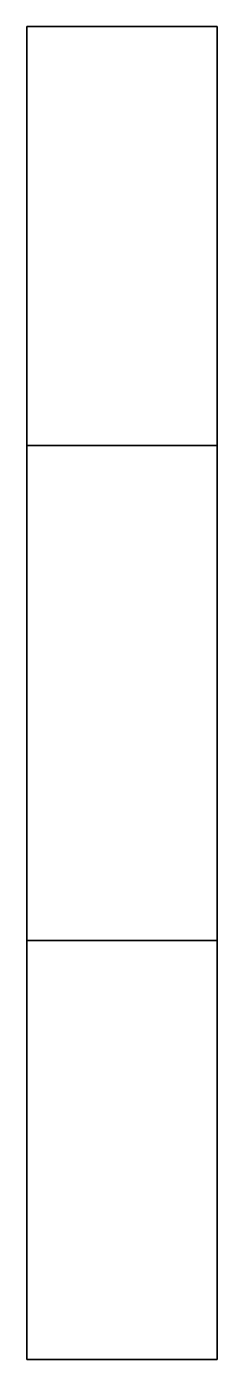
# Model space of a CAD drawing. Extents: x -0.1 to 0, y -0.7 to 0.
import ezdxf

# ---------------------------------------------------------------- set-up
doc = ezdxf.new("R2010")
doc.units = 0
doc.layers.add('DOOR', color=4, linetype='CONTINUOUS')

msp = doc.modelspace()

# ---------------------------------------------------------------- linework, layer by layer
at = {"layer": 'DOOR'}
for points in [[(-0.1, -0.22, 1.56), (-0.1, -0.48, 1.56), (-0.1, -0.7, 1.8), (-0.1, 0, 1.8)], [(0, 0, 1.8), (0, 0), (-0.1, 0), (-0.1, 0, 1.8)], [(-0.1, 0, 1.8), (-0.1, -0.7, 1.8), (0, -0.7, 1.8), (0, 0, 1.8)], [(-0.1, 0), (-0.1, -0.7), (-0.1, -0.48, 1.48), (-0.1, -0.22, 1.48)], [(-0.1, 0, 1.8), (-0.1, 0), (-0.1, -0.22, 1.48), (-0.1, -0.22, 1.56)], [(0, -0.7, 1.8), (0, -0.48, 1.56), (0, -0.22, 1.56), (0, 0, 1.8)], [(0, -0.22, 1.48), (0, -0.48, 1.48), (0, -0.7), (0, 0)], [(0, -0.22, 1.56), (0, -0.22, 1.48), (0, 0), (0, 0, 1.8)], [(-0.1, -0.22, 1.48), (-0.1, -0.48, 1.48), (0, -0.48, 1.48), (0, -0.22, 1.48)], [(-0.1, -0.22, 1.56), (-0.1, -0.22, 1.48), (0, -0.22, 1.48), (0, -0.22, 1.56)], [(-0.1, -0.48, 1.48), (-0.1, -0.48, 1.56), (0, -0.48, 1.56), (0, -0.48, 1.48)], [(-0.1, -0.7), (-0.1, -0.7, 1.8), (-0.1, -0.48, 1.56), (-0.1, -0.48, 1.48)], [(0, -0.48, 1.48), (0, -0.48, 1.56), (0, -0.7, 1.8), (0, -0.7)], [(-0.1, -0.7, 1.8), (-0.1, -0.7), (0, -0.7), (0, -0.7, 1.8)]]:
    msp.add_3dface(points, dxfattribs=at)

doc.saveas('drawing.dxf')
